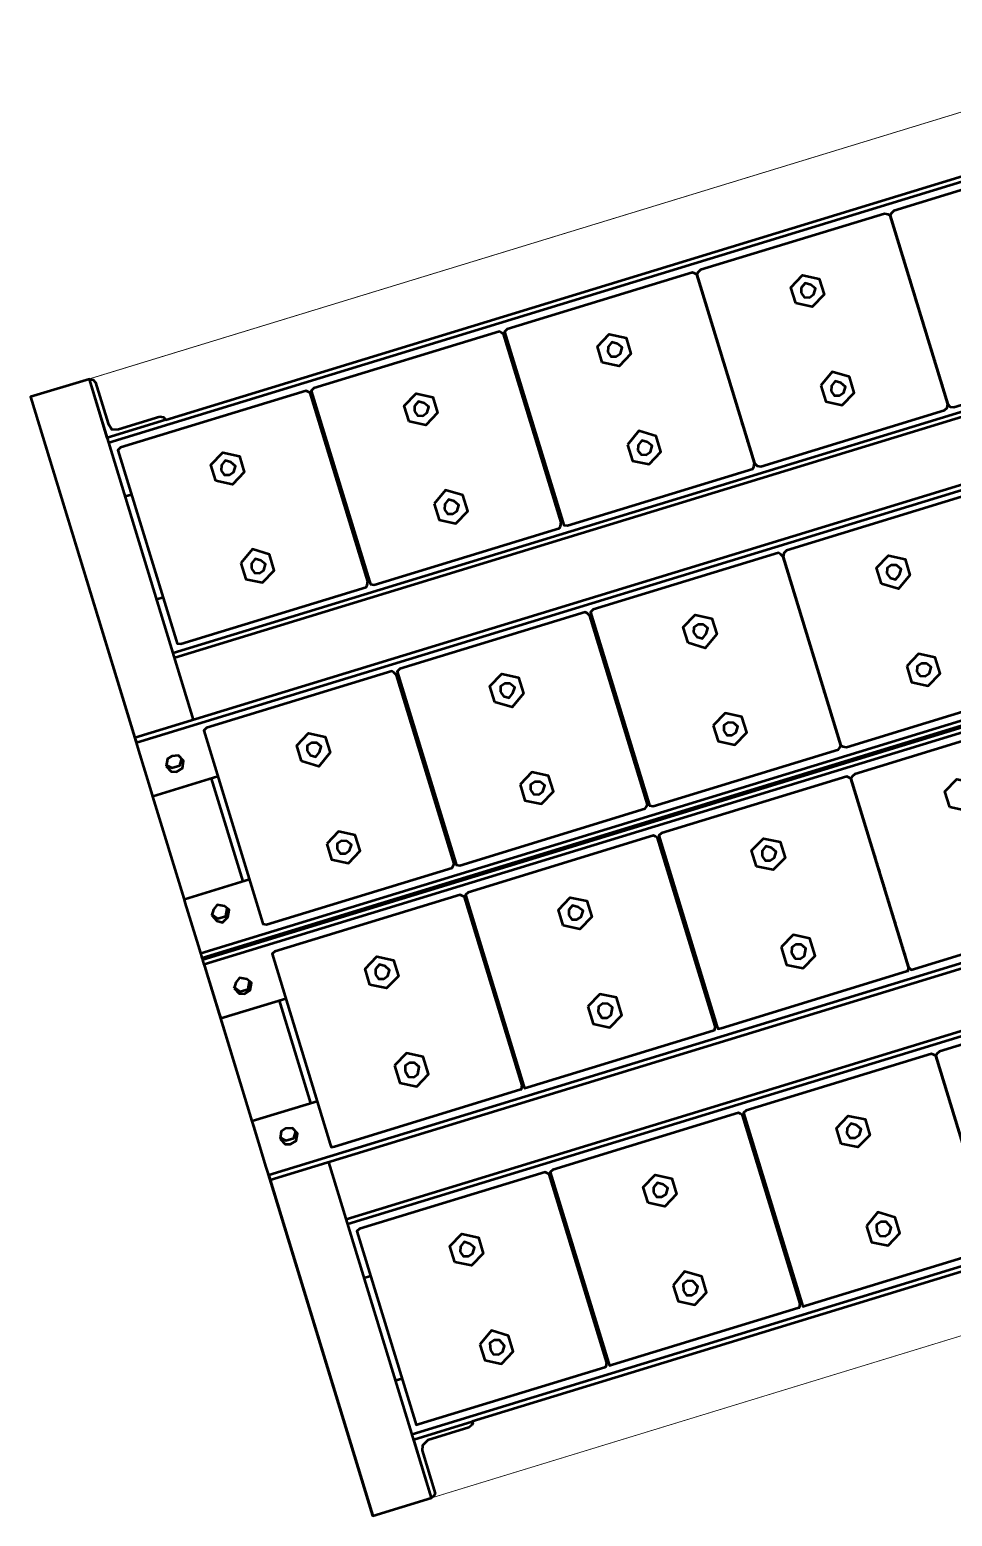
# Model space of a CAD drawing. Header units: inches. Extents: x 543393 to 2689207, y 1841861 to 9121372.
# Drawn here: x 547518.183 to 547518.936, y 1841966.759 to 1841967.973 of the extents above; entities that cross this region are included whole.
import ezdxf

# ---------------------------------------------------------------- set-up
doc = ezdxf.new("R2010")
doc.units = ezdxf.units.IN
doc.header["$MEASUREMENT"] = 0
doc.layers.add('Kich thuoc', color=8, linetype='Continuous', lineweight=18)

# ---------------------------------------------------------------- blocks, each defined once
blk = doc.blocks.new('Dan AC 220')
at = {"lineweight": 50}
for points in [[(103.2, 622.1), (28.8, 622.1), (28.8, 626.2), (28.8, 661.3), (28.8, 668.1), (3788, 668.1), (3788, 672.2), (3788, 958.9), (3737.9, 958.9), (3737.9, 672.2)], [(78.9, 904.8), (3737.9, 904.8)], [(128.9, 908.9), (3687.9, 908.9)], [(3403.8, 883.2), (3402.4, 883.2)], [(3403.8, 881.8), (3402.4, 881.8)], [(3403.8, 879.1), (3402.4, 879.1)], [(3403.8, 877.8), (3402.4, 877.8)], [(3568.8, 883.2), (3567.5, 883.2)], [(3568.8, 881.8), (3567.5, 881.8)], [(3568.8, 879.1), (3567.5, 879.1)], [(3568.8, 877.8), (3567.5, 877.8)], [(3403.8, 871), (3402.4, 871)], [(3403.8, 869.7), (3402.4, 869.7), (3403.8, 869.7)], [(3403.8, 865.6), (3402.4, 865.6)], [(3403.8, 861.5), (3402.4, 861.5)], [(3403.8, 861.5), (3402.4, 861.5), (3403.8, 861.5)], [(3568.8, 871), (3567.5, 871)], [(3568.8, 869.7), (3567.5, 869.7), (3568.8, 869.7)], [(3568.8, 865.6), (3567.5, 865.6)], [(3568.8, 861.5), (3567.5, 861.5)], [(3568.8, 861.5), (3567.5, 861.5), (3568.8, 861.5)], [(3403.8, 857.5), (3402.4, 857.5)], [(3403.8, 850.7), (3402.4, 850.7)], [(3403.8, 849.4), (3402.4, 849.4)], [(3568.8, 857.5), (3567.5, 857.5)], [(3568.8, 850.7), (3567.5, 850.7)], [(3568.8, 849.4), (3567.5, 849.4)], [(3732.5, 858.8), (3737.9, 858.8)], [(3403.8, 841.3), (3402.4, 841.3)], [(3568.8, 841.3), (3567.5, 841.3)], [(3403.8, 835.8), (3402.4, 835.8)], [(3403.8, 831.8), (3402.4, 831.8)], [(3403.8, 830.4), (3402.4, 830.4)], [(3403.8, 829.1), (3402.4, 829.1)], [(3403.8, 827.7), (3402.4, 827.7)], [(3403.8, 825), (3402.4, 825)], [(3568.8, 835.8), (3567.5, 835.8)], [(3568.8, 831.8), (3567.5, 831.8)], [(3568.8, 830.4), (3567.5, 830.4)], [(3568.8, 829.1), (3567.5, 829.1)], [(3568.8, 827.7), (3567.5, 827.7)], [(3568.8, 825), (3567.5, 825)], [(3403.8, 823.7), (3402.4, 823.7), (3403.8, 823.7)], [(3403.8, 818.3), (3402.4, 818.3)], [(3403.8, 816.9), (3402.4, 816.9), (3403.8, 816.9)], [(3568.8, 823.7), (3567.5, 823.7), (3568.8, 823.7)], [(3568.8, 818.3), (3567.5, 818.3)], [(3568.8, 816.9), (3567.5, 816.9), (3568.8, 816.9)], [(3403.8, 812.8), (3402.4, 812.8)], [(3403.8, 811.5), (3402.4, 811.5)], [(3403.8, 810.1), (3402.4, 810.1)], [(3568.8, 812.8), (3567.5, 812.8)], [(3568.8, 811.5), (3567.5, 811.5)], [(3568.8, 810.1), (3567.5, 810.1)], [(3403.8, 800.7), (3402.4, 800.7)], [(3403.8, 799.3), (3402.4, 799.3)], [(3403.8, 798), (3402.4, 798)], [(3403.8, 789.9), (3402.4, 789.9), (3403.8, 789.9)], [(3568.8, 800.7), (3567.5, 800.7)], [(3568.8, 799.3), (3567.5, 799.3)], [(3568.8, 798), (3567.5, 798)], [(3568.8, 789.9), (3567.5, 789.9), (3568.8, 789.9)], [(3403.8, 788.5), (3402.4, 788.5)], [(3568.8, 788.5), (3567.5, 788.5)], [(3238.8, 770.9), (3238.8, 772.3)], [(3403.8, 770.9), (3402.4, 770.9)], [(3568.8, 770.9), (3567.5, 770.9)], [(3737.9, 770.9), (3732.5, 770.9)], [(3737.9, 724.9), (78.9, 724.9)], [(3737.9, 720.9), (2888.4, 720.9)], [(3788, 672.2), (28.8, 672.2)], [(3788, 668.1), (3788, 661.3), (3788, 626.2), (3788, 622.1), (3788, 534.2)], [(3238.8, 645.1), (3238.8, 646.5), (3238.8, 647.8)], [(3403.8, 646.5), (3402.4, 646.5)], [(3403.8, 645.1), (3402.4, 645.1)], [(3568.8, 646.5), (3567.5, 646.5)], [(3568.8, 645.1), (3567.5, 645.1)], [(3770.4, 641.1), (3766.3, 645.1), (3759.6, 645.1), (3756.8, 641.1)], [(3238.8, 641.1), (3238.8, 639.7), (3238.8, 641.1), (3238.8, 642.4)], [(3238.8, 632.9), (3238.8, 634.3), (3238.8, 635.6)], [(3403.8, 641.1), (3402.4, 641.1)], [(3403.8, 639.7), (3402.4, 639.7)], [(3403.8, 639.7), (3402.4, 639.7), (3403.8, 639.7)], [(3403.8, 634.3), (3402.4, 634.3)], [(3403.8, 632.9), (3402.4, 632.9), (3403.8, 632.9)], [(3568.8, 641.1), (3567.5, 641.1)], [(3568.8, 639.7), (3567.5, 639.7)], [(3568.8, 639.7), (3567.5, 639.7), (3568.8, 639.7)], [(3568.8, 634.3), (3567.5, 634.3)], [(3568.8, 632.9), (3567.5, 632.9), (3568.8, 632.9)], [(3238.8, 628.9), (3238.8, 630.2)], [(3403.8, 628.9), (3402.4, 628.9)], [(3403.8, 624.8), (3402.4, 624.8)], [(3403.8, 624.8), (3402.4, 624.8), (3403.8, 624.8)], [(3403.8, 619.4), (3402.4, 619.4)], [(3403.8, 619.4), (3402.4, 619.4), (3403.8, 619.4)], [(3568.8, 628.9), (3567.5, 628.9)], [(3568.8, 624.8), (3567.5, 624.8)], [(3568.8, 624.8), (3567.5, 624.8), (3568.8, 624.8)], [(3568.8, 619.4), (3567.5, 619.4)], [(3568.8, 619.4), (3567.5, 619.4), (3568.8, 619.4)], [(3732.5, 622.1), (3788, 622.1)], [(3737.9, 622.1), (3737.9, 534.2)], [(3238.8, 612.6), (3238.8, 614), (3238.8, 615.4)], [(3403.8, 614), (3402.4, 614)], [(3403.8, 612.6), (3402.4, 612.6)], [(3568.8, 614), (3567.5, 614)], [(3568.8, 612.6), (3567.5, 612.6)], [(3238.8, 603.2), (3238.8, 604.5)], [(3238.8, 599.1), (3238.8, 600.5)], [(3238.8, 591), (3238.8, 592.4), (3238.8, 593.7), (3238.8, 595.1), (3238.8, 596.4)], [(3403.8, 603.2), (3402.4, 603.2)], [(3403.8, 599.1), (3402.4, 599.1)], [(3403.8, 595.1), (3402.4, 595.1)], [(3568.8, 603.2), (3567.5, 603.2)], [(3568.8, 599.1), (3567.5, 599.1)], [(3568.8, 595.1), (3567.5, 595.1)], [(3238.8, 585.6), (3238.8, 586.9), (3238.8, 588.3), (3238.8, 589.7)], [(3238.8, 580.2), (3238.8, 581.5), (3238.8, 582.9)], [(3403.8, 593.7), (3402.4, 593.7)], [(3403.8, 592.4), (3402.4, 592.4)], [(3403.8, 591), (3402.4, 591)], [(3403.8, 588.3), (3402.4, 588.3)], [(3403.8, 586.9), (3402.4, 586.9)], [(3403.8, 585.6), (3402.4, 585.6)], [(3568.8, 593.7), (3567.5, 593.7)], [(3568.8, 592.4), (3567.5, 592.4)], [(3568.8, 591), (3567.5, 591)], [(3568.8, 588.3), (3567.5, 588.3)], [(3568.8, 586.9), (3567.5, 586.9)], [(3568.8, 585.6), (3567.5, 585.6)], [(3238.8, 573.4), (3238.8, 574.8), (3238.8, 576.1), (3238.8, 577.5)], [(3403.8, 581.5), (3402.4, 581.5)], [(3403.8, 580.2), (3402.4, 580.2), (3403.8, 580.2)], [(3403.8, 576.1), (3402.4, 576.1)], [(3403.8, 574.8), (3402.4, 574.8)], [(3403.8, 573.4), (3402.4, 573.4)], [(3568.8, 581.5), (3567.5, 581.5)], [(3568.8, 580.2), (3567.5, 580.2), (3568.8, 580.2)], [(3568.8, 576.1), (3567.5, 576.1)], [(3568.8, 574.8), (3567.5, 574.8)], [(3568.8, 573.4), (3567.5, 573.4)], [(3238.8, 561.2), (3238.8, 562.6), (3238.8, 564), (3238.8, 565.3)], [(3403.8, 564), (3402.4, 564)], [(3403.8, 562.6), (3402.4, 562.6)], [(3403.8, 561.2), (3402.4, 561.2)], [(3568.8, 564), (3567.5, 564)], [(3568.8, 562.6), (3567.5, 562.6)], [(3568.8, 561.2), (3567.5, 561.2)], [(3238.8, 551.8), (3238.8, 553.1), (3238.8, 554.5)], [(3403.8, 553.1), (3402.4, 553.1), (3403.8, 553.1)], [(3403.8, 551.8), (3402.4, 551.8)], [(3568.8, 553.1), (3567.5, 553.1), (3568.8, 553.1)], [(3568.8, 551.8), (3567.5, 551.8)], [(3788, 488.2), (3788, 485.5), (3788, 484.1), (28.8, 484.1), (28.8, 485.5), (28.8, 488.2), (3788, 488.2), (3788, 495), (3788, 530.1), (3788, 534.2), (3732.5, 534.2)], [(3238.8, 534.2), (3238.8, 535.5)], [(3403.8, 534.2), (3402.4, 534.2)], [(3568.8, 534.2), (3567.5, 534.2)], [(3770.4, 512.5), (3766.3, 518), (3759.6, 518), (3756.8, 512.5)], [(28.8, 478.7), (28.8, 481.4), (28.8, 482.8), (3788, 482.8), (3788, 481.4), (3788, 478.7), (28.8, 478.7), (28.8, 472), (28.8, 435.4), (28.8, 432.7), (103.2, 432.7)], [(3737.9, 484.1), (3737.9, 482.8)], [(3788, 484.1), (3788, 482.8)], [(3788, 478.7), (3788, 472), (3788, 435.4), (3788, 432.7), (3788, 344.8)], [(3238.8, 454.4), (3238.8, 455.7), (3238.8, 457.1)], [(3238.8, 449), (3238.8, 450.3), (3238.8, 451.7), (3238.8, 453)], [(3403.8, 455.7), (3402.4, 455.7)], [(3403.8, 454.4), (3402.4, 454.4)], [(3403.8, 451.7), (3402.4, 451.7)], [(3403.8, 450.3), (3402.4, 450.3), (3403.8, 450.3)], [(3403.8, 449), (3402.4, 449)], [(3568.8, 455.7), (3567.5, 455.7)], [(3568.8, 454.4), (3567.5, 454.4)], [(3568.8, 451.7), (3567.5, 451.7)], [(3568.8, 450.3), (3567.5, 450.3), (3568.8, 450.3)], [(3568.8, 449), (3567.5, 449)], [(3770.4, 450.3), (3766.3, 455.7), (3759.6, 455.7), (3756.8, 450.3)], [(3238.8, 442.2), (3238.8, 443.6), (3238.8, 444.9), (3238.8, 446.3)], [(3238.8, 438.2), (3238.8, 439.5)], [(3403.8, 444.9), (3402.4, 444.9)], [(3403.8, 443.6), (3402.4, 443.6)], [(3403.8, 442.2), (3402.4, 442.2)], [(3403.8, 438.2), (3402.4, 438.2)], [(3568.8, 444.9), (3567.5, 444.9)], [(3568.8, 443.6), (3567.5, 443.6)], [(3568.8, 442.2), (3567.5, 442.2)], [(3568.8, 438.2), (3567.5, 438.2)], [(3238.8, 428.7), (3238.8, 430), (3238.8, 431.4)], [(3403.8, 434.1), (3402.4, 434.1)], [(3403.8, 434.1), (3402.4, 434.1), (3403.8, 434.1)], [(3403.8, 430), (3402.4, 430), (3403.8, 430)], [(3403.8, 428.7), (3402.4, 428.7)], [(3568.8, 434.1), (3567.5, 434.1)], [(3568.8, 434.1), (3567.5, 434.1), (3568.8, 434.1)], [(3568.8, 430), (3567.5, 430), (3568.8, 430)], [(3568.8, 428.7), (3567.5, 428.7)], [(3732.5, 432.7), (3788, 432.7)], [(3737.9, 432.7), (3737.9, 344.8)], [(3238.8, 416.5), (3238.8, 417.9), (3238.8, 419.2)], [(3238.8, 413.8), (3238.8, 415.2)], [(3403.8, 417.9), (3402.4, 417.9)], [(3403.8, 416.5), (3402.4, 416.5)], [(3403.8, 413.8), (3402.4, 413.8)], [(3568.8, 417.9), (3567.5, 417.9)], [(3568.8, 416.5), (3567.5, 416.5)], [(3568.8, 413.8), (3567.5, 413.8)], [(3238.8, 409.7), (3238.8, 411.1)], [(3238.8, 401.6), (3238.8, 403), (3238.8, 404.3), (3238.8, 405.7)], [(3238.8, 403), (3238.8, 404.3)], [(3403.8, 409.7), (3402.4, 409.7)], [(3403.8, 404.3), (3402.4, 404.3)], [(3403.8, 401.6), (3402.4, 401.6)], [(3568.8, 409.7), (3567.5, 409.7)], [(3568.8, 404.3), (3567.5, 404.3)], [(3568.8, 401.6), (3567.5, 401.6)], [(3238.8, 396.2), (3238.8, 397.6), (3238.8, 398.9)], [(3238.8, 389.5), (3238.8, 390.8), (3238.8, 392.2), (3238.8, 393.5)], [(3403.8, 397.6), (3402.4, 397.6)], [(3403.8, 396.2), (3402.4, 396.2), (3403.8, 396.2)], [(3403.8, 392.2), (3402.4, 392.2)], [(3403.8, 390.8), (3402.4, 390.8)], [(3403.8, 389.5), (3402.4, 389.5)], [(3568.8, 397.6), (3567.5, 397.6)], [(3568.8, 396.2), (3567.5, 396.2), (3568.8, 396.2)], [(3568.8, 392.2), (3567.5, 392.2)], [(3568.8, 390.8), (3567.5, 390.8)], [(3568.8, 389.5), (3567.5, 389.5)], [(3238.8, 384), (3238.8, 385.4), (3238.8, 386.7)], [(3238.8, 378.6), (3238.8, 380), (3238.8, 381.3)], [(3403.8, 385.4), (3402.4, 385.4)], [(3403.8, 384), (3402.4, 384), (3403.8, 384)], [(3403.8, 380), (3402.4, 380)], [(3403.8, 378.6), (3402.4, 378.6)], [(3568.8, 385.4), (3567.5, 385.4)], [(3568.8, 384), (3567.5, 384), (3568.8, 384)], [(3568.8, 380), (3567.5, 380)], [(3568.8, 378.6), (3567.5, 378.6)], [(3238.8, 371.9), (3238.8, 373.2), (3238.8, 374.6)], [(3238.8, 366.5), (3238.8, 367.8), (3238.8, 369.2)], [(3403.8, 373.2), (3402.4, 373.2)], [(3403.8, 371.9), (3402.4, 371.9), (3403.8, 371.9)], [(3403.8, 367.8), (3402.4, 367.8)], [(3403.8, 366.5), (3402.4, 366.5)], [(3568.8, 373.2), (3567.5, 373.2)], [(3568.8, 371.9), (3567.5, 371.9), (3568.8, 371.9)], [(3568.8, 367.8), (3567.5, 367.8)], [(3568.8, 366.5), (3567.5, 366.5)], [(3238.8, 361), (3238.8, 362.4), (3238.8, 363.8)], [(3403.8, 362.4), (3402.4, 362.4), (3403.8, 362.4)], [(3403.8, 361), (3402.4, 361)], [(3568.8, 362.4), (3567.5, 362.4), (3568.8, 362.4)], [(3568.8, 361), (3567.5, 361)], [(3732.5, 344.8), (3788, 344.8), (3788, 340.8), (3788, 305.6), (3788, 298.8), (28.8, 298.8), (28.8, 294.8), (28.8, 3.9), (78.9, 3.9), (78.9, 294.8)], [(3238.8, 344.8), (3238.8, 346.2)], [(3403.8, 344.8), (3402.4, 344.8)], [(3568.8, 344.8), (3567.5, 344.8)], [(3770.4, 323.2), (3766.3, 327.2), (3759.6, 327.2), (3756.8, 323.2)], [(28.8, 294.8), (3788, 294.8)], [(3737.9, 294.8), (3737.9, 3.9), (3788, 3.9), (3788, 294.8), (3788, 298.8)], [(78.9, 242), (3737.9, 242)], [(78.9, 238), (3737.9, 238)], [(3073.7, 215), (3073.7, 216.3), (3073.7, 217.7)], [(3073.7, 210.9), (3073.7, 209.5), (3073.7, 210.9), (3073.7, 212.3), (3073.7, 213.6)], [(3238.8, 215), (3238.8, 216.3), (3238.8, 217.7)], [(3238.8, 210.9), (3238.8, 209.5), (3238.8, 210.9), (3238.8, 212.3), (3238.8, 213.6)], [(3403.8, 216.3), (3402.4, 216.3)], [(3403.8, 215), (3402.4, 215)], [(3403.8, 212.3), (3402.4, 212.3)], [(3403.8, 210.9), (3402.4, 210.9)], [(3568.8, 216.3), (3567.5, 216.3)], [(3568.8, 215), (3567.5, 215)], [(3568.8, 212.3), (3567.5, 212.3)], [(3568.8, 210.9), (3567.5, 210.9)], [(3073.7, 202.8), (3073.7, 204.1), (3073.7, 205.5)], [(3073.7, 198.7), (3073.7, 200.1)], [(3238.8, 202.8), (3238.8, 204.1), (3238.8, 205.5)], [(3238.8, 198.7), (3238.8, 200.1)], [(3403.8, 204.1), (3402.4, 204.1)], [(3403.8, 202.8), (3402.4, 202.8), (3403.8, 202.8)], [(3403.8, 198.7), (3402.4, 198.7)], [(3403.8, 194.7), (3402.4, 194.7)], [(3403.8, 194.7), (3402.4, 194.7), (3403.8, 194.7)], [(3568.8, 204.1), (3567.5, 204.1)], [(3568.8, 202.8), (3567.5, 202.8), (3568.8, 202.8)], [(3568.8, 198.7), (3567.5, 198.7)], [(3568.8, 194.7), (3567.5, 194.7)], [(3568.8, 194.7), (3567.5, 194.7), (3568.8, 194.7)], [(3073.7, 189.3), (3073.7, 190.6), (3073.7, 192)], [(3073.7, 182.5), (3073.7, 183.8), (3073.7, 185.2)], [(3238.8, 189.3), (3238.8, 190.6), (3238.8, 192)], [(3238.8, 182.5), (3238.8, 183.8), (3238.8, 185.2)], [(3403.8, 190.6), (3402.4, 190.6), (3403.8, 190.6)], [(3403.8, 189.3), (3402.4, 189.3)], [(3403.8, 183.8), (3402.4, 183.8)], [(3403.8, 182.5), (3402.4, 182.5)], [(3568.8, 190.6), (3567.5, 190.6), (3568.8, 190.6)], [(3568.8, 189.3), (3567.5, 189.3)], [(3568.8, 183.8), (3567.5, 183.8)], [(3568.8, 182.5), (3567.5, 182.5)], [(3732.5, 192), (3737.9, 192)], [(3073.7, 174.4), (3073.7, 175.7)], [(3073.7, 169), (3073.7, 170.3)], [(3238.8, 174.4), (3238.8, 175.7)], [(3238.8, 169), (3238.8, 170.3)], [(3403.8, 174.4), (3402.4, 174.4)], [(3568.8, 174.4), (3567.5, 174.4)], [(3073.7, 162.2), (3073.7, 163.6), (3073.7, 164.9), (3073.7, 166.3)], [(3073.7, 156.8), (3073.7, 158.1), (3073.7, 159.5)], [(3238.8, 162.2), (3238.8, 163.6), (3238.8, 164.9), (3238.8, 166.3)], [(3238.8, 156.8), (3238.8, 158.1), (3238.8, 159.5)], [(3403.8, 169), (3402.4, 169)], [(3403.8, 164.9), (3402.4, 164.9)], [(3403.8, 163.6), (3402.4, 163.6)], [(3403.8, 162.2), (3402.4, 162.2), (3403.8, 162.2)], [(3403.8, 158.1), (3402.4, 158.1)], [(3568.8, 169), (3567.5, 169)], [(3568.8, 164.9), (3567.5, 164.9)], [(3568.8, 163.6), (3567.5, 163.6)], [(3568.8, 162.2), (3567.5, 162.2), (3568.8, 162.2)], [(3568.8, 158.1), (3567.5, 158.1)], [(3073.7, 152.7), (3073.7, 154.1)], [(3073.7, 150), (3073.7, 151.4)], [(3073.7, 143.3), (3073.7, 144.6), (3073.7, 146), (3073.7, 147.3)], [(3238.8, 152.7), (3238.8, 154.1)], [(3238.8, 150), (3238.8, 151.4)], [(3238.8, 143.3), (3238.8, 144.6), (3238.8, 146), (3238.8, 147.3)], [(3403.8, 156.8), (3402.4, 156.8), (3403.8, 156.8)], [(3403.8, 152.7), (3402.4, 152.7)], [(3403.8, 150), (3402.4, 150), (3403.8, 150)], [(3403.8, 146), (3402.4, 146)], [(3568.8, 156.8), (3567.5, 156.8), (3568.8, 156.8)], [(3568.8, 152.7), (3567.5, 152.7)], [(3568.8, 150), (3567.5, 150), (3568.8, 150)], [(3568.8, 146), (3567.5, 146)], [(3073.7, 131.1), (3073.7, 132.4), (3073.7, 133.8), (3073.7, 135.1)], [(3238.8, 131.1), (3238.8, 132.4), (3238.8, 133.8), (3238.8, 135.1)], [(3403.8, 144.6), (3402.4, 144.6)], [(3403.8, 143.3), (3402.4, 143.3)], [(3403.8, 133.8), (3402.4, 133.8)], [(3568.8, 144.6), (3567.5, 144.6)], [(3568.8, 143.3), (3567.5, 143.3)], [(3568.8, 133.8), (3567.5, 133.8)], [(3073.7, 121.6), (3073.7, 123), (3073.7, 124.3)], [(3238.8, 121.6), (3238.8, 123), (3238.8, 124.3)], [(3403.8, 132.4), (3402.4, 132.4)], [(3403.8, 131.1), (3402.4, 131.1)], [(3403.8, 123), (3402.4, 123), (3403.8, 123)], [(3403.8, 121.6), (3402.4, 121.6)], [(3568.8, 132.4), (3567.5, 132.4)], [(3568.8, 131.1), (3567.5, 131.1)], [(3568.8, 123), (3567.5, 123), (3568.8, 123)], [(3568.8, 121.6), (3567.5, 121.6)], [(3073.7, 104), (3073.7, 105.4)], [(3238.8, 104), (3238.8, 105.4)], [(3403.8, 104), (3402.4, 104)], [(3568.8, 104), (3567.5, 104)], [(3737.9, 104), (3732.5, 104)], [(3737.9, 58), (78.9, 58)], [(3687.9, 54), (128.9, 54)]]:
    blk.add_lwpolyline(points, dxfattribs=at)
for points in [[(28.8, 958.9), (3788, 958.9), (3788, 3.9), (28.8, 3.9)], [(28.8, 3.9), (3788.8, 3.9), (3788.8, 958.9), (28.8, 958.9)]]:
    blk.add_lwpolyline(points, close=True)
for points in [[(3733.9, 956.2), (3735.2, 957.6), (3737.9, 958.9), (3737.9, 908.9), (3687.9, 908.9), (3687.9, 910.2), (3689.2, 911.6), (3691.9, 912.9), (3727.1, 912.9), (3732.5, 915.7), (3733.9, 919.7)], [(3238.8, 895.4), (3237.4, 898.1), (3234.7, 898.1), (3077.8, 898.1), (3075.1, 898.1), (3073.7, 895.4), (3073.7, 734.4), (3075.1, 733), (3077.8, 731.7), (3234.7, 731.7), (3237.4, 733), (3238.8, 734.4)], [(3402.4, 895.4), (3402.4, 898.1), (3399.7, 898.1), (3241.5, 898.1), (3240.1, 898.1), (3238.8, 895.4), (3238.8, 734.4), (3240.1, 733), (3241.5, 731.7), (3399.7, 731.7), (3402.4, 733)], [(3567.5, 895.4), (3567.5, 898.1), (3564.8, 898.1), (3406.5, 898.1), (3405.1, 898.1), (3403.8, 895.4), (3403.8, 734.4), (3405.1, 733), (3406.5, 731.7), (3564.8, 731.7), (3567.5, 733)], [(3732.5, 895.4), (3732.5, 898.1), (3729.8, 898.1), (3571.5, 898.1), (3570.2, 898.1), (3568.8, 895.4), (3568.8, 734.4), (3570.2, 733), (3571.5, 731.7), (3729.8, 731.7), (3732.5, 733)], [(3402.4, 876.4), (3403.8, 876.4)], [(3567.5, 876.4), (3568.8, 876.4)], [(3333.5, 850.7), (3333.5, 864.2), (3321.3, 871), (3309.1, 864.2), (3309.1, 850.7), (3321.3, 842.6)], [(3326.7, 857.5), (3325.3, 861.5), (3321.3, 862.9), (3317.2, 861.5), (3314.5, 857.5), (3317.2, 852.1), (3321.3, 850.7), (3325.3, 852.1)], [(3498.5, 850.7), (3498.5, 864.2), (3486.3, 871), (3474.1, 864.2), (3474.1, 850.7), (3486.3, 842.6)], [(3491.7, 857.5), (3490.4, 861.5), (3486.3, 862.9), (3482.3, 861.5), (3479.5, 857.5), (3482.3, 852.1), (3486.3, 850.7), (3490.4, 852.1)], [(3663.5, 850.7), (3663.5, 864.2), (3651.3, 871), (3639.2, 864.2), (3639.2, 850.7), (3651.3, 842.6)], [(3656.7, 857.5), (3655.4, 861.5), (3651.3, 862.9), (3647.3, 861.5), (3644.6, 857.5), (3647.3, 852.1), (3651.3, 850.7), (3655.4, 852.1)], [(3402.4, 856.1), (3403.8, 856.1)], [(3567.5, 856.1), (3568.8, 856.1)], [(3402.4, 844), (3403.8, 844)], [(3567.5, 844), (3568.8, 844)], [(3402.4, 806.1), (3403.8, 806.1)], [(3567.5, 806.1), (3568.8, 806.1)], [(3402.4, 793.9), (3403.8, 793.9)], [(3567.5, 793.9), (3568.8, 793.9)], [(3333.5, 780.4), (3333.5, 766.9), (3321.3, 760.1), (3309.1, 766.9), (3309.1, 780.4), (3321.3, 787.1)], [(3326.7, 773.6), (3325.3, 777.7), (3321.3, 779), (3317.2, 777.7), (3314.5, 773.6), (3317.2, 769.6), (3321.3, 766.9), (3325.3, 769.6)], [(3498.5, 780.4), (3498.5, 766.9), (3486.3, 760.1), (3474.1, 766.9), (3474.1, 780.4), (3486.3, 787.1)], [(3491.7, 773.6), (3490.4, 777.7), (3486.3, 779), (3482.3, 777.7), (3479.5, 773.6), (3482.3, 769.6), (3486.3, 766.9), (3490.4, 769.6)], [(3663.5, 780.4), (3663.5, 766.9), (3651.3, 760.1), (3639.2, 766.9), (3639.2, 780.4), (3651.3, 787.1)], [(3656.7, 773.6), (3655.4, 777.7), (3651.3, 779), (3647.3, 777.7), (3644.6, 773.6), (3647.3, 769.6), (3651.3, 766.9), (3655.4, 769.6)], [(3238.8, 658.6), (3237.4, 661.3), (3234.7, 661.3), (3077.8, 661.3), (3075.1, 661.3), (3073.7, 658.6), (3073.7, 497.7), (3075.1, 496.3), (3077.8, 495), (3234.7, 495), (3237.4, 496.3), (3238.8, 497.7)], [(3402.4, 658.6), (3402.4, 661.3), (3399.7, 661.3), (3241.5, 661.3), (3240.1, 661.3), (3238.8, 658.6), (3238.8, 497.7), (3240.1, 496.3), (3241.5, 495), (3399.7, 495), (3402.4, 496.3)], [(3567.5, 658.6), (3567.5, 661.3), (3564.8, 661.3), (3406.5, 661.3), (3405.1, 661.3), (3403.8, 658.6), (3403.8, 497.7), (3405.1, 496.3), (3406.5, 495), (3564.8, 495), (3567.5, 496.3)], [(3732.5, 658.6), (3732.5, 661.3), (3729.8, 661.3), (3571.5, 661.3), (3570.2, 661.3), (3568.8, 658.6), (3568.8, 497.7), (3570.2, 496.3), (3571.5, 495), (3729.8, 495), (3732.5, 496.3)], [(3770.4, 642.4), (3767.7, 647.8), (3763.6, 649.2), (3758.2, 647.8), (3755.5, 642.4), (3758.2, 637), (3763.6, 635.6), (3767.7, 637)], [(3333.5, 612.6), (3333.5, 627.5), (3321.3, 634.3), (3309.1, 627.5), (3309.1, 612.6), (3321.3, 605.9)], [(3498.5, 612.6), (3498.5, 627.5), (3486.3, 634.3), (3474.1, 627.5), (3474.1, 612.6), (3486.3, 605.9)], [(3663.5, 612.6), (3663.5, 627.5), (3651.3, 634.3), (3639.2, 627.5), (3639.2, 612.6), (3651.3, 605.9)], [(3238.8, 626.2), (3238.8, 624.8)], [(3238.8, 620.8), (3238.8, 619.4)], [(3326.7, 619.4), (3325.3, 624.8), (3321.3, 626.2), (3317.2, 624.8), (3314.5, 619.4), (3317.2, 615.4), (3321.3, 614), (3325.3, 615.4)], [(3491.7, 619.4), (3490.4, 624.8), (3486.3, 626.2), (3482.3, 624.8), (3479.5, 619.4), (3482.3, 615.4), (3486.3, 614), (3490.4, 615.4)], [(3656.7, 619.4), (3655.4, 624.8), (3651.3, 626.2), (3647.3, 624.8), (3644.6, 619.4), (3647.3, 615.4), (3651.3, 614), (3655.4, 615.4)], [(3238.8, 608.6), (3238.8, 607.2)], [(3402.4, 607.2), (3403.8, 607.2)], [(3567.5, 607.2), (3568.8, 607.2)], [(3238.8, 570.7), (3238.8, 569.4)], [(3238.8, 558.5), (3238.8, 557.2)], [(3402.4, 569.4), (3403.8, 569.4)], [(3567.5, 569.4), (3568.8, 569.4)], [(3168.4, 543.7), (3168.4, 530.1), (3156.3, 523.4), (3144.1, 530.1), (3144.1, 543.7), (3156.3, 550.4)], [(3333.5, 543.7), (3333.5, 530.1), (3321.3, 523.4), (3309.1, 530.1), (3309.1, 543.7), (3321.3, 550.4)], [(3402.4, 557.2), (3403.8, 557.2)], [(3498.5, 543.7), (3498.5, 530.1), (3486.3, 523.4), (3474.1, 530.1), (3474.1, 543.7), (3486.3, 550.4)], [(3567.5, 557.2), (3568.8, 557.2)], [(3663.5, 543.7), (3663.5, 530.1), (3651.3, 523.4), (3639.2, 530.1), (3639.2, 543.7), (3651.3, 550.4)], [(3326.7, 536.9), (3325.3, 541), (3321.3, 542.3), (3317.2, 541), (3314.5, 536.9), (3317.2, 532.8), (3321.3, 530.1), (3325.3, 532.8)], [(3491.7, 536.9), (3490.4, 541), (3486.3, 542.3), (3482.3, 541), (3479.5, 536.9), (3482.3, 532.8), (3486.3, 530.1), (3490.4, 532.8)], [(3656.7, 536.9), (3655.4, 541), (3651.3, 542.3), (3647.3, 541), (3644.6, 536.9), (3647.3, 532.8), (3651.3, 530.1), (3655.4, 532.8)], [(3770.4, 513.9), (3767.7, 519.3), (3763.6, 520.7), (3758.2, 519.3), (3755.5, 513.9), (3758.2, 509.8), (3763.6, 507.1), (3767.7, 509.8)], [(3238.8, 469.3), (3237.4, 470.6), (3234.7, 472), (3077.8, 472), (3075.1, 470.6), (3073.7, 469.3), (3073.7, 308.3), (3075.1, 305.6), (3077.8, 304.2), (3234.7, 304.2), (3237.4, 305.6), (3238.8, 308.3)], [(3402.4, 469.3), (3402.4, 470.6), (3399.7, 472), (3241.5, 472), (3240.1, 470.6), (3238.8, 469.3), (3238.8, 308.3), (3240.1, 305.6), (3241.5, 304.2), (3399.7, 304.2), (3402.4, 305.6)], [(3567.5, 469.3), (3567.5, 470.6), (3564.8, 472), (3406.5, 472), (3405.1, 470.6), (3403.8, 469.3), (3403.8, 308.3), (3405.1, 305.6), (3406.5, 304.2), (3564.8, 304.2), (3567.5, 305.6)], [(3732.5, 469.3), (3732.5, 470.6), (3729.8, 472), (3571.5, 472), (3570.2, 470.6), (3568.8, 469.3), (3568.8, 308.3), (3570.2, 305.6), (3571.5, 304.2), (3729.8, 304.2), (3732.5, 305.6)], [(3770.4, 451.7), (3767.7, 457.1), (3763.6, 459.8), (3758.2, 457.1), (3755.5, 451.7), (3758.2, 447.6), (3763.6, 444.9), (3767.7, 447.6)], [(3168.4, 423.3), (3168.4, 436.8), (3156.3, 443.6), (3144.1, 436.8), (3144.1, 423.3), (3156.3, 416.5)], [(3333.5, 423.3), (3333.5, 436.8), (3321.3, 443.6), (3309.1, 436.8), (3309.1, 423.3), (3321.3, 416.5)], [(3498.5, 423.3), (3498.5, 436.8), (3486.3, 443.6), (3474.1, 436.8), (3474.1, 423.3), (3486.3, 416.5)], [(3663.5, 423.3), (3663.5, 436.8), (3651.3, 443.6), (3639.2, 436.8), (3639.2, 423.3), (3651.3, 416.5)], [(3161.7, 430), (3160.3, 434.1), (3156.3, 435.4), (3152.2, 434.1), (3149.5, 430), (3152.2, 426), (3156.3, 424.6), (3160.3, 426)], [(3238.8, 435.4), (3238.8, 434.1)], [(3326.7, 430), (3325.3, 434.1), (3321.3, 435.4), (3317.2, 434.1), (3314.5, 430), (3317.2, 426), (3321.3, 424.6), (3325.3, 426)], [(3491.7, 430), (3490.4, 434.1), (3486.3, 435.4), (3482.3, 434.1), (3479.5, 430), (3482.3, 426), (3486.3, 424.6), (3490.4, 426)], [(3656.7, 430), (3655.4, 434.1), (3651.3, 435.4), (3647.3, 434.1), (3644.6, 430), (3647.3, 426), (3651.3, 424.6), (3655.4, 426)], [(3238.8, 424.6), (3238.8, 423.3)], [(3402.4, 423.3), (3403.8, 423.3)], [(3567.5, 423.3), (3568.8, 423.3)], [(3402.4, 403), (3403.8, 403)], [(3567.5, 403), (3568.8, 403)], [(3168.4, 352.9), (3168.4, 339.4), (3156.3, 332.6), (3144.1, 339.4), (3144.1, 352.9), (3156.3, 361)], [(3161.7, 346.2), (3160.3, 350.2), (3156.3, 352.9), (3152.2, 350.2), (3149.5, 346.2), (3152.2, 342.1), (3156.3, 340.8), (3160.3, 342.1)], [(3333.5, 352.9), (3333.5, 339.4), (3321.3, 332.6), (3309.1, 339.4), (3309.1, 352.9), (3321.3, 361)], [(3326.7, 346.2), (3325.3, 350.2), (3321.3, 352.9), (3317.2, 350.2), (3314.5, 346.2), (3317.2, 342.1), (3321.3, 340.8), (3325.3, 342.1)], [(3498.5, 352.9), (3498.5, 339.4), (3486.3, 332.6), (3474.1, 339.4), (3474.1, 352.9), (3486.3, 361)], [(3491.7, 346.2), (3490.4, 350.2), (3486.3, 352.9), (3482.3, 350.2), (3479.5, 346.2), (3482.3, 342.1), (3486.3, 340.8), (3490.4, 342.1)], [(3663.5, 352.9), (3663.5, 339.4), (3651.3, 332.6), (3639.2, 339.4), (3639.2, 352.9), (3651.3, 361)], [(3656.7, 346.2), (3655.4, 350.2), (3651.3, 352.9), (3647.3, 350.2), (3644.6, 346.2), (3647.3, 342.1), (3651.3, 340.8), (3655.4, 342.1)], [(3770.4, 324.5), (3767.7, 329.9), (3763.6, 331.3), (3758.2, 329.9), (3755.5, 324.5), (3758.2, 319.1), (3763.6, 317.8), (3767.7, 319.1)], [(3073.7, 228.5), (3072.4, 231.2), (3069.7, 232.5), (2912.8, 232.5), (2910.1, 231.2), (2908.7, 228.5), (2908.7, 67.5), (2910.1, 66.2), (2912.8, 64.8), (3069.7, 64.8), (3072.4, 66.2), (3073.7, 67.5)], [(3238.8, 228.5), (3237.4, 231.2), (3234.7, 232.5), (3077.8, 232.5), (3075.1, 231.2), (3073.7, 228.5), (3073.7, 67.5), (3075.1, 66.2), (3077.8, 64.8), (3234.7, 64.8), (3237.4, 66.2), (3238.8, 67.5)], [(3402.4, 228.5), (3402.4, 231.2), (3399.7, 232.5), (3241.5, 232.5), (3240.1, 231.2), (3238.8, 228.5), (3238.8, 67.5), (3240.1, 66.2), (3241.5, 64.8), (3399.7, 64.8), (3402.4, 66.2)], [(3567.5, 228.5), (3567.5, 231.2), (3564.8, 232.5), (3406.5, 232.5), (3405.1, 231.2), (3403.8, 228.5), (3403.8, 67.5), (3405.1, 66.2), (3406.5, 64.8), (3564.8, 64.8), (3567.5, 66.2)], [(3732.5, 228.5), (3732.5, 231.2), (3729.8, 232.5), (3571.5, 232.5), (3570.2, 231.2), (3568.8, 228.5), (3568.8, 67.5), (3570.2, 66.2), (3571.5, 64.8), (3729.8, 64.8), (3732.5, 66.2)], [(3402.4, 209.5), (3403.8, 209.5)], [(3567.5, 209.5), (3568.8, 209.5)], [(3073.7, 196), (3073.7, 194.7)], [(3168.4, 183.8), (3168.4, 197.4), (3156.3, 204.1), (3144.1, 197.4), (3144.1, 183.8), (3156.3, 175.7)], [(3161.7, 190.6), (3160.3, 194.7), (3156.3, 196), (3152.2, 194.7), (3149.5, 190.6), (3152.2, 186.5), (3156.3, 183.8), (3160.3, 186.5)], [(3238.8, 196), (3238.8, 194.7)], [(3333.5, 183.8), (3333.5, 197.4), (3321.3, 204.1), (3309.1, 197.4), (3309.1, 183.8), (3321.3, 175.7)], [(3326.7, 190.6), (3325.3, 194.7), (3321.3, 196), (3317.2, 194.7), (3314.5, 190.6), (3317.2, 186.5), (3321.3, 183.8), (3325.3, 186.5)], [(3498.5, 183.8), (3498.5, 197.4), (3486.3, 204.1), (3474.1, 197.4), (3474.1, 183.8), (3486.3, 175.7)], [(3491.7, 190.6), (3490.4, 194.7), (3486.3, 196), (3482.3, 194.7), (3479.5, 190.6), (3482.3, 186.5), (3486.3, 183.8), (3490.4, 186.5)], [(3663.5, 183.8), (3663.5, 197.4), (3651.3, 204.1), (3639.2, 197.4), (3639.2, 183.8), (3651.3, 175.7)], [(3656.7, 190.6), (3655.4, 194.7), (3651.3, 196), (3647.3, 194.7), (3644.6, 190.6), (3647.3, 186.5), (3651.3, 183.8), (3655.4, 186.5)], [(3073.7, 178.4), (3073.7, 177.1)], [(3238.8, 178.4), (3238.8, 177.1)], [(3402.4, 177.1), (3403.8, 177.1)], [(3567.5, 177.1), (3568.8, 177.1)], [(3073.7, 140.6), (3073.7, 139.2)], [(3238.8, 140.6), (3238.8, 139.2)], [(3402.4, 139.2), (3403.8, 139.2)], [(3567.5, 139.2), (3568.8, 139.2)], [(3073.7, 128.4), (3073.7, 127)], [(3238.8, 128.4), (3238.8, 127)], [(3402.4, 127), (3403.8, 127)], [(3567.5, 127), (3568.8, 127)], [(3168.4, 113.5), (3168.4, 100), (3156.3, 93.2), (3144.1, 100), (3144.1, 113.5), (3156.3, 120.3)], [(3161.7, 106.7), (3160.3, 110.8), (3156.3, 112.2), (3152.2, 110.8), (3149.5, 106.7), (3152.2, 102.7), (3156.3, 100), (3160.3, 102.7)], [(3333.5, 113.5), (3333.5, 100), (3321.3, 93.2), (3309.1, 100), (3309.1, 113.5), (3321.3, 120.3)], [(3326.7, 106.7), (3325.3, 110.8), (3321.3, 112.2), (3317.2, 110.8), (3314.5, 106.7), (3317.2, 102.7), (3321.3, 100), (3325.3, 102.7)], [(3498.5, 113.5), (3498.5, 100), (3486.3, 93.2), (3474.1, 100), (3474.1, 113.5), (3486.3, 120.3)], [(3491.7, 106.7), (3490.4, 110.8), (3486.3, 112.2), (3482.3, 110.8), (3479.5, 106.7), (3482.3, 102.7), (3486.3, 100), (3490.4, 102.7)], [(3663.5, 113.5), (3663.5, 100), (3651.3, 93.2), (3639.2, 100), (3639.2, 113.5), (3651.3, 120.3)], [(3656.7, 106.7), (3655.4, 110.8), (3651.3, 112.2), (3647.3, 110.8), (3644.6, 106.7), (3647.3, 102.7), (3651.3, 100), (3655.4, 102.7)], [(3691.9, 49.9), (3689.2, 51.3), (3687.9, 54), (3737.9, 54), (3737.9, 3.9), (3735.2, 5.3), (3733.9, 8), (3733.9, 43.2), (3732.5, 48.6), (3727.1, 49.9)]]:
    blk.add_lwpolyline(points, close=True, dxfattribs=at)
blk = doc.blocks.new('NDK1')
blk.add_blockref('Dan AC 220', (240604.4, 56712.7))

msp = doc.modelspace()

# ---------------------------------------------------------------- block references
at = {"layer": 'Kich thuoc', "xscale": 0.001, "yscale": 0.001, "zscale": 0.001, "rotation": 197.0123114188912}
msp.add_blockref('NDK1', (547735.2883, 1842093.4113), dxfattribs=at)

doc.saveas('drawing.dxf')
